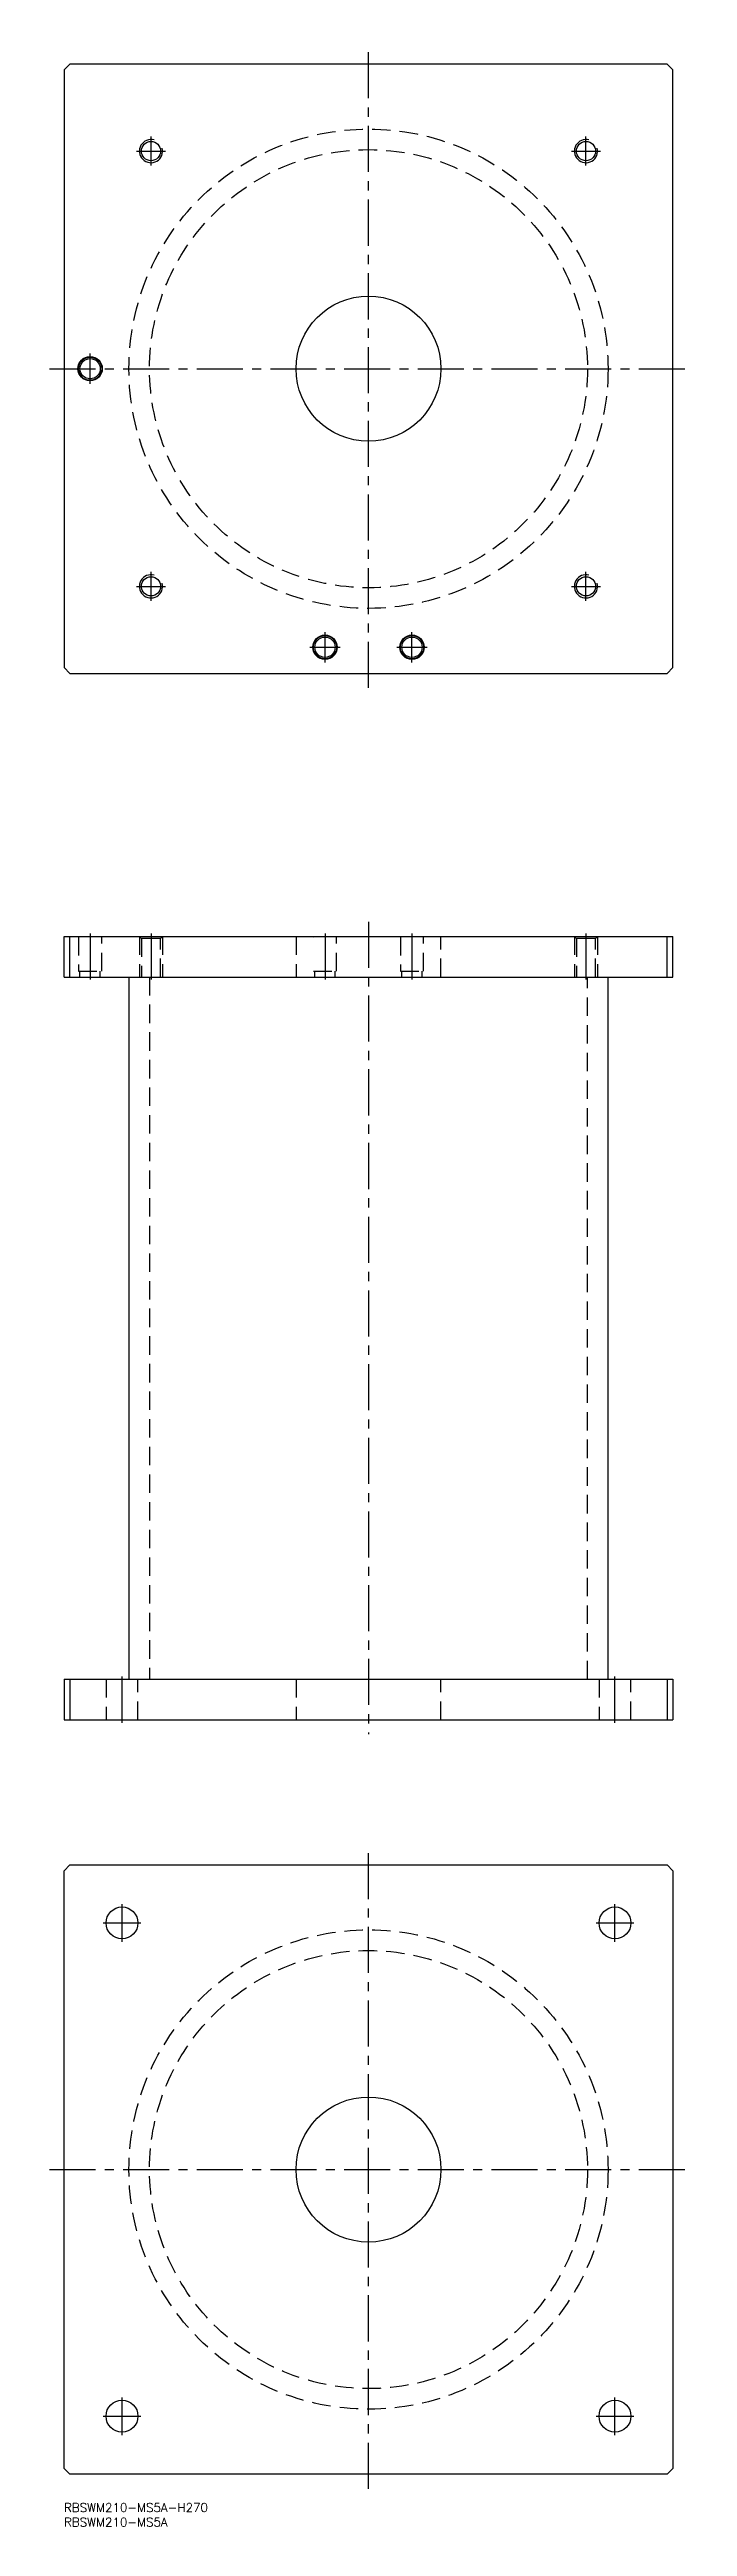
# Model space of a CAD drawing. Extents: x -5 to 215, y -8 to 846.
import ezdxf

# ---------------------------------------------------------------- set-up
doc = ezdxf.new("R2010")
doc.units = 0
doc.header["$LTSCALE"] = 0.5
doc.linetypes.add('CENTER', pattern=[50.8, 31.75, -6.35, 6.35, -6.35])
doc.linetypes.add('DASHED', pattern=[19.05, 12.7, -6.35])
for name, color, linetype in [('MSM_CENTER', 1, 'CENTER'), ('MSM_CONTINUOUS', 7, 'CONTINUOUS'), ('MSM_DASHED', 4, 'DASHED'), ('MSM_NARROW', 5, 'CONTINUOUS'), ('MSM_PART_NUMBER', 7, 'CONTINUOUS')]:
    doc.layers.add(name, color=color, linetype=linetype)
doc.styles.get("Standard").update_dxf_attribs({"font": 'txt.shx', "height": 3, "bigfont": 'bigfont.shx'})

msp = doc.modelspace()

# ---------------------------------------------------------------- linework, layer by layer
at = {"layer": 'MSM_CENTER'}
for p, q in [((105, 625.64), (105, 845.64)), ((30, 805.64), (30, 815.64)), ((180, 805.64), (180, 815.64)), ((25, 810.64), (35, 810.64)), ((175, 810.64), (185, 810.64)), ((-5, 735.64), (215, 735.64)), ((9, 730.44), (9, 740.84)), ((25, 660.64), (35, 660.64)), ((30, 655.64), (30, 665.64)), ((175, 660.64), (185, 660.64)), ((180, 655.64), (180, 665.64)), ((90, 634.44), (90, 644.84)), ((120, 634.44), (120, 644.84)), ((84.8, 639.64), (95.2, 639.64)), ((114.8, 639.64), (125.2, 639.64)), ((9, 541), (9, 525)), ((30, 541), (30, 525)), ((90, 541), (90, 525)), ((105, 545), (105, 265)), ((120, 541), (120, 525)), ((180, 541), (180, 525)), ((20, 269), (20, 285)), ((190, 269), (190, 285)), ((105, 5), (105, 225)), ((20, 193.5), (20, 206.5)), ((190, 193.5), (190, 206.5)), ((13.5, 200), (26.5, 200)), ((183.5, 200), (196.5, 200)), ((-5, 115), (215, 115)), ((20, 23.5), (20, 36.5)), ((190, 23.5), (190, 36.5)), ((13.5, 30), (26.5, 30)), ((183.5, 30), (196.5, 30))]:
    msp.add_line(p, q, dxfattribs=at)
at = {"layer": 'MSM_CONTINUOUS'}
for p, q in [((2, 840.64), (0, 838.64)), ((0, 838.64), (0, 632.64)), ((208, 840.64), (2, 840.64)), ((210, 838.64), (208, 840.64)), ((210, 632.64), (210, 838.64)), ((0, 632.64), (2, 630.64)), ((208, 630.64), (210, 632.64)), ((2, 630.64), (208, 630.64)), ((0, 526), (0, 540)), ((0, 540), (210, 540)), ((2, 526), (2, 540)), ((208, 526), (208, 540)), ((210, 526), (210, 540)), ((0, 526), (210, 526)), ((22.4, 526), (22.4, 284)), ((187.6, 284), (187.6, 526)), ((0, 284), (210, 284)), ((0, 284), (0, 270)), ((2, 284), (2, 270)), ((208, 284), (208, 270)), ((210, 284), (210, 270)), ((0, 270), (210, 270)), ((0, 218), (2, 220)), ((0, 12), (0, 218)), ((2, 220), (208, 220)), ((208, 220), (210, 218)), ((210, 218), (210, 12)), ((2, 10), (0, 12)), ((208, 10), (2, 10)), ((210, 12), (208, 10))]:
    msp.add_line(p, q, dxfattribs=at)
for centre, radius in [((30, 810.64), 3.32), ((180, 810.64), 3.32), ((105, 735.64), 25), ((9, 735.64), 4.2), ((9, 735.64), 4), ((9, 735.64), 3.5), ((30, 660.64), 3.32), ((180, 660.64), 3.32), ((90, 639.64), 4.2), ((90, 639.64), 4), ((90, 639.64), 3.5), ((120, 639.64), 4.2), ((120, 639.64), 4), ((120, 639.64), 3.5), ((20, 200), 5.5), ((190, 200), 5.5), ((105, 115), 25), ((20, 30), 5.5), ((190, 30), 5.5)]:
    msp.add_circle(centre, radius, dxfattribs=at)
at = {"layer": 'MSM_DASHED'}
for p, q in [((4.8, 540), (5, 539.8)), ((5, 539.8), (5, 528)), ((13, 539.8), (5, 539.8)), ((13, 539.8), (13.2, 540)), ((13, 528), (13, 539.8)), ((26, 540), (26.68, 539.32)), ((26, 540), (26, 526)), ((26.68, 539.32), (26.68, 526)), ((33.32, 539.32), (26.68, 539.32)), ((33.32, 539.32), (34, 540)), ((33.32, 526), (33.32, 539.32)), ((34, 540), (34, 526)), ((80, 540), (80, 526)), ((85.8, 540), (86, 539.8)), ((94, 539.8), (86, 539.8)), ((94, 539.8), (94.2, 540)), ((94, 528), (94, 539.8)), ((115.8, 540), (116, 539.8)), ((116, 539.8), (116, 528)), ((124, 539.8), (116, 539.8)), ((124, 539.8), (124.2, 540)), ((124, 528), (124, 539.8)), ((130, 526), (130, 540)), ((176, 540), (176.68, 539.32)), ((176, 540), (176, 526)), ((176.68, 539.32), (176.68, 526)), ((183.32, 539.32), (176.68, 539.32)), ((183.32, 539.32), (184, 540)), ((183.32, 526), (183.32, 539.32)), ((184, 540), (184, 526)), ((5, 528), (13, 528)), ((5.5, 526), (5.5, 528)), ((12.5, 526), (12.5, 528)), ((29.5, 526), (29.5, 284)), ((86, 528), (94, 528)), ((86.5, 526), (86.5, 528)), ((93.5, 526), (93.5, 528)), ((116, 528), (124, 528)), ((116.5, 526), (116.5, 528)), ((123.5, 526), (123.5, 528)), ((180.5, 284), (180.5, 526)), ((14.5, 284), (14.5, 270)), ((25.5, 270), (25.5, 284)), ((80, 284), (80, 270)), ((130, 270), (130, 284)), ((184.5, 284), (184.5, 270)), ((195.5, 270), (195.5, 284))]:
    msp.add_line(p, q, dxfattribs=at)
for centre, radius in [((105, 735.64), 82.6), ((105, 735.64), 75.5), ((105, 115), 82.6), ((105, 115), 75.5)]:
    msp.add_circle(centre, radius, dxfattribs=at)
at = {"layer": 'MSM_NARROW'}
for centre in [(30, 810.64), (180, 810.64), (30, 660.64), (180, 660.64)]:
    msp.add_arc(centre, 4, 75, 15, dxfattribs=at)

# ---------------------------------------------------------------- texts
at = {"layer": 'MSM_PART_NUMBER'}
for s, p in [('RBSWM210-MS5A-H270', (0, -3)), ('RBSWM210-MS5A', (0, -8))]:
    msp.add_text(s, height=3, dxfattribs=at).set_placement(p)

doc.saveas('drawing.dxf')
